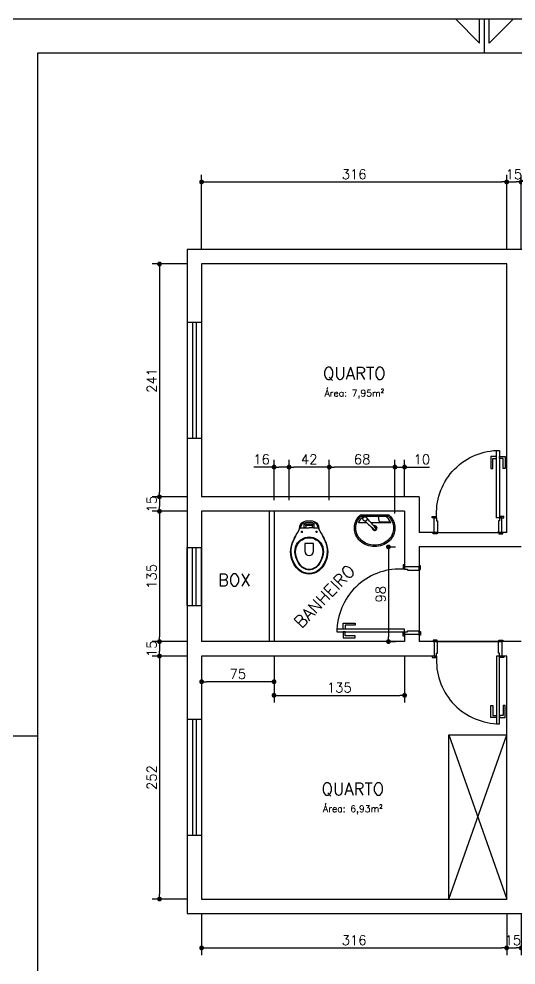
# Model space of a CAD drawing. Header units: millimetres. Extents: x -15840 to 1963, y -4880 to 875.
# Drawn here: x -14813 to -14298, y -4374 to -3395 of the extents above; entities that cross this region are included whole.
import ezdxf
from ezdxf.enums import TextEntityAlignment as Align

# ---------------------------------------------------------------- set-up
doc = ezdxf.new("R2010")
doc.units = ezdxf.units.MM
doc.header["$LTSCALE"] = 30
for name, color, linetype in [('60CL', 2, 'Continuous'), ('CONT2', 2, 'Continuous'), ('CONT6', 6, 'Continuous'), ('Pen-02', 2, 'Continuous'), ('Pen-06', 6, 'Continuous'), ('Simb', 30, 'Continuous'), ('Texto-04', 4, 'Continuous')]:
    doc.layers.add(name, color=color, linetype=linetype)
doc.styles.add('NR', font='romans.shx')
doc.dimstyles.new('ESC-50', dxfattribs={"dimtxt": 10, "dimasz": 5, "dimexe": 7.5, "dimexo": 15, "dimgap": 0.5, "dimtad": 0, "dimdec": 1, "dimzin": 9, "dimdsep": 46, "dimtxsty": 'NR', "dimblk1": 'DOT', "dimblk2": 'DOT', "dimsah": 1, "dimcen": 0.09, "dimclrd": 1, "dimclre": 2, "dimclrt": 2, "dimadec": 5, "dimazin": 0, "dimtfac": 1, "dimtdec": 1, "dimtmove": 0, "dimatfit": 3, "dimldrblk": 'DOT', "dimfxl": 7.5, "dimtvp": 0.8, "dimtolj": 1, "dimtzin": 9, "dimarcsym": 0})

# ---------------------------------------------------------------- blocks, each defined once
blk = doc.blocks.new('P70-P15')
at = {"color": 1}
blk.add_line((70, -15), (0, -15), dxfattribs=at)
at = {"color": 0}
for points in [[(2.5, 0), (5.5, 0), (5.5, 70), (2.5, 70)], [(2.5, 63.5), (-3.5, 63.5), (-3.5, 51.25), (-1.5, 51.25), (-1.5, 61.5), (2.5, 61.5)], [(5.5, 63.5), (11.5, 63.5), (11.5, 51.25), (9.5, 51.25), (9.5, 61.5), (5.5, 61.5)], [(-2, 1.5), (2, 1.5), (2, 0), (-2, 0)], [(2.5, 0), (2.5, -3), (3.5, -3), (3.5, -15), (0, -15), (0, 0)], [(72, 1.5), (68, 1.5), (68, 0), (72, 0)], [(67.5, 0), (67.5, -3), (66.5, -3), (66.5, -15), (70, -15), (70, 0)], [(3, -15), (3, -16.5), (-1, -16.5), (-1, -15)], [(67, -15), (67, -16.5), (71, -16.5), (71, -15)]]:
    blk.add_lwpolyline(points, close=True, dxfattribs=at)
blk.add_arc((2.41, 4.8), 65.27, 355.77978, 87.28376, dxfattribs=at)
blk = doc.blocks.new('A$C10AC585C')
at = {"layer": 'Pen-02'}
for p, q in [((15, 120), (0, 120)), ((0, 120), (0, 0)), ((5.5, 120), (5.5, 0)), ((9.5, 120), (9.5, 0)), ((15, 120), (15, 0)), ((15, 0), (0, 0))]:
    blk.add_line(p, q, dxfattribs=at)
blk = doc.blocks.new('A$C544860EA')
at = {"layer": 'Pen-02'}
for p, q in [((-15, 60), (0, 60)), ((-15, 0), (-15, 60)), ((-9.5, 0), (-9.5, 60)), ((-5.5, 0), (-5.5, 60)), ((0, 0), (0, 60)), ((-15, 0), (0, 0))]:
    blk.add_line(p, q, dxfattribs=at)
blk = doc.blocks.new('PIA-2')
at = {"color": 0}
for p, q in [((-9, -9), (-18.2, -9)), ((-11.7, -1.2), (-14.3, -3.7)), ((-13, -2.5), (-14.3, -3.7)), ((-13, -2.5), (-11.7, -1.2)), ((18.2, -9), (-4.1, -9)), ((4.1, -1.6), (4.9, -6.8)), ((6.3, -8.1), (16.9, -8.1)), ((1.7, -16), (0.6, -17.2)), ((1.2, -16.6), (0.6, -17.2))]:
    blk.add_line(p, q, dxfattribs=at)
blk.add_lwpolyline([(16.1, 0, -0.002445), (16.3, -0.2, -0.101579), (21.3, -7.1, -0.106878), (23, -15, -0.106878), (21.3, -22.9, -0.101579), (16.3, -29.8, -0.094885), (8.9, -34.4, -0.090639), (0, -36, -0.090639), (-8.9, -34.4, -0.094885), (-16.3, -29.8, -0.101579), (-21.3, -22.9, -0.106878), (-23, -15, -0.106878), (-21.3, -7.1, -0.101579), (-16.3, -0.2, -0.002445), (-16.1, 0)], format="xyb", close=True, dxfattribs=at)
for points in [[(-11.1, -1.5), (15.5, -1.5, -0.071228), (19.8, -7.6, -0.106878), (21.4, -14.9, -0.106878), (19.9, -22.3, -0.101579), (15.2, -28.7, -0.094885), (8.4, -32.9, -0.090639), (0, -34.5, -0.090639), (-8.4, -32.9, -0.094885), (-15.2, -28.7, -0.101579), (-19.9, -22.3, -0.106878), (-21.4, -14.9, -0.106878), (-19.8, -7.6, -0.089873), (-15.5, -1.5), (-12, -1.5)], [(-18.2, -9, -0.009707), (-18, -8.4, -0.128419), (-12.3, -1.5, -0.09704)], [(18.2, -9, 0.009707), (18, -8.4, 0.128419), (12.3, -1.5, 0.09704)]]:
    blk.add_lwpolyline(points, format="xyb", dxfattribs=at)
blk.add_lwpolyline([(1.2, -16.6), (1.7, -16)], dxfattribs=at)
for radius in [2.5, 2.4]:
    blk.add_circle((-10.9, -4.6), radius, dxfattribs=at)
for centre, radius, start, end in [((-14.1, -3.9), 0.2, 135, 225.8897), ((184.1, 200.6), 285, 225.8897, 226.1438), ((-11.6, -1.3), 0.2, 44.1103, 135), ((-216, -199.5), 285, 43.8562, 44.1103), ((184.1, 200.6), 285, 226.7805, 229.839), ((-216, -199.5), 285, 40.161, 43.2195), ((6.3, -6.6), 1.5, 188.15, 270), ((0, -15), 2.75, 171.3889, 112.7623), ((0, -15), 2.25, 179.861, 108.5168), ((0.4, -17), 0.2, 229.839, 315), ((1.6, -15.9), 0.2, 315, 40.161)]:
    blk.add_arc(centre, radius, start, end, dxfattribs=at)
blk = doc.blocks.new('VASO-1')
at = {"color": 1}
for p, q in [((-8.5, -16.3), (-6.5, -16.3)), ((-7.5, -15.2), (-7.5, -17.2)), ((8.5, -16.3), (6.5, -16.3)), ((7.5, -15.2), (7.5, -17.2))]:
    blk.add_line(p, q, dxfattribs=at)
at = {"color": 0}
for points in [[(9.94, -13.68, -0.047116), (9.93, -13.63), (9.48, -10.71, 0.305161), (4, -5.4, 0.049506), (0, -5, 0.049506), (-4, -5.4, 0.305161), (-9.48, -10.71), (-9.93, -13.63, -0.047116), (-9.93, -13.63), (-9.93, -13.63, -0.092203), (-9.97, -13.73), (-12, -17.4, 0.036783), (-13.2, -19.4, 0.0196), (-15.3, -23.4, 0.056836), (-17.8, -29.4, 0.089116), (-18.8, -39.4, 0.095425), (-15.55, -49.4, 0.091656), (-10, -55.95, 0.16072), (0, -59.4, 0.16072), (10, -55.95, 0.091656), (15.55, -49.4, 0.095425), (18.8, -39.4, 0.089116), (17.8, -29.4, 0.056836), (15.3, -23.4, 0.0196), (13.2, -19.4, 0.036783), (12, -17.4), (9.97, -13.73, -0.044891), (9.94, -13.68), (9.78, -13.41)], [(-4.5, -12.4, 0.414214), (-3.5, -11.4), (-3.5, -10.1, 0.226163), (-3.76, -9.56, -0.733322), (-3.5, -8.9), (0, -8.9), (3.5, -8.9, -0.733322), (3.76, -9.56, 0.226163), (3.5, -10.1), (3.5, -11.4, 0.414214), (4.5, -12.4)], [(-4.5, -12.4), (-8.05, -12.4, 0.291578), (-9.93, -13.63)], [(9.78, -13.41, 0.269143), (8.05, -12.4), (4.5, -12.4)]]:
    blk.add_lwpolyline(points, format="xyb", dxfattribs=at)
at = {"color": 1}
for points in [[(-5.1, -12.4), (-5.1, -9.15), (-5.1, -7.31, 0.5854), (-5.71, -6.96, 0.134872), (-8, -9.4, 0.082359), (-8.77, -12.53)], [(-5.1, -9.15, -0.414214), (-3.1, -7.15), (0, -7.15), (3.1, -7.15, -0.414214), (5.1, -9.15)], [(5.1, -12.4), (5.1, -9.15), (5.1, -7.31, -0.5854), (5.71, -6.96, -0.134872), (8, -9.4, -0.082359), (8.77, -12.53)], [(-12, -17.4), (-13.1, -19.4, 0.0204), (-15, -23.4, 0.050595), (-17.35, -29.4, 0.089432), (-18.15, -39.4, 0.098712), (-14.75, -49.4, 0.072481), (-10, -55.1, 0.182574), (0, -58.7, 0.182574), (10, -55.1, 0.072481), (14.75, -49.4, 0.098712), (18.15, -39.4, 0.089432), (17.35, -29.4, 0.050595), (15, -23.4, 0.0204), (13.1, -19.4), (12, -17.4)]]:
    blk.add_lwpolyline(points, format="xyb", dxfattribs=at)
at = {"color": 0}
for points in [[(-4.5, -12.4), (-0.01, -12.4)], [(4.5, -12.4), (0.01, -12.4)]]:
    blk.add_lwpolyline(points, dxfattribs=at)
at = {"color": 1}
blk.add_lwpolyline([(-3.5, -9.75), (0, -9.75), (3.5, -9.75)], dxfattribs=at)
at = {"color": 0}
for points in [[(12.8, -29.4, 0.278895), (0, -21.55, 0.278895), (-12.8, -29.4, 0.167831), (-14.25, -39.4, 0.098952), (-10.2, -49.4, 0.247323), (0, -55.1, 0.247323), (10.2, -49.4, 0.098952), (14.25, -39.4, 0.167831)], [(0, -28.2), (4.5, -28.2), (4.5, -36.2, -0.394755), (0, -40.6, -0.394755), (-4.5, -36.2), (-4.5, -28.2)]]:
    blk.add_lwpolyline(points, format="xyb", close=True, dxfattribs=at)
at = {"color": 1}
blk.add_lwpolyline([(11.9, -29.4, 0.264523), (0, -22.4, 0.264523), (-11.9, -29.4, 0.185303), (-13.65, -39.4, 0.106842), (-9.5, -49.4, 0.250606), (0, -54.6, 0.250606), (9.5, -49.4, 0.106842), (13.65, -39.4, 0.185303)], format="xyb", close=True, dxfattribs=at)
for centre in [(-7.5, -16.3), (7.5, -16.3)]:
    blk.add_circle(centre, 0.65, dxfattribs=at)
blk = doc.blocks.new('DOT')
at = {"color": 0, "linetype": 'ByBlock'}
blk.add_line((-0.5, 0), (-1, 0), dxfattribs=at)
at = {"color": 0, "linetype": 'ByBlock', "const_width": 0.5}
blk.add_lwpolyline([(-0.25, 0, 1), (0.25, 0, 1)], format="xyb", close=True, dxfattribs=at)
blk = doc.blocks.new('*D58')
at = {"layer": 'Defpoints', "color": 0, "transparency": 16777216}
for p in [(-14624.1, -3648.38), (-14667.73, -3889.48), (-14624.1, -3889.48)]:
    blk.add_point(p, dxfattribs=at)
at = {"layer": 'Simb', "color": 2, "lineweight": -2, "transparency": 16777216}
for p, q in [((-14639.1, -3648.38), (-14675.23, -3648.38)), ((-14639.1, -3889.48), (-14675.23, -3889.48))]:
    blk.add_line(p, q, dxfattribs=at)
at = {"layer": 'Simb', "color": 1, "lineweight": -2, "transparency": 16777216}
blk.add_line((-14667.73, -3653.38), (-14667.73, -3884.48), dxfattribs=at)
at = {"layer": 'Simb', "color": 1, "lineweight": -2, "transparency": 16777216, "xscale": 5, "yscale": 5, "zscale": 5}
for p, rotation in [((-14667.73, -3648.38), 90), ((-14667.73, -3889.48), 270)]:
    blk.add_blockref('DOT', p, dxfattribs=dict(at, rotation=rotation))
at = {"layer": 'Simb', "color": 2, "transparency": 16777216, "insert": (-14675.73, -3768.93), "char_height": 10, "attachment_point": 5, "rotation": 90, "style": 'NR'}
blk.add_mtext('\\A1;241', dxfattribs=at)
blk = doc.blocks.new('_Dot')
at = {"color": 0, "linetype": 'ByBlock', "lineweight": -2}
blk.add_line((-0.5, 0), (-1, 0), dxfattribs=at)
at = {"color": 0, "linetype": 'ByBlock', "const_width": 0.5}
blk.add_lwpolyline([(-0.25, 0, 1), (0.25, 0, 1)], format="xyb", close=True, dxfattribs=at)
blk = doc.blocks.new('*D59')
at = {"layer": 'Defpoints', "color": 0, "transparency": 16777216}
for p in [(-14624.1, -3889.48), (-14667.73, -3904.48), (-14624.1, -3904.48)]:
    blk.add_point(p, dxfattribs=at)
at = {"layer": 'Simb', "color": 2, "lineweight": -2, "transparency": 16777216}
for p, q in [((-14639.1, -3889.48), (-14675.23, -3889.48)), ((-14639.1, -3904.48), (-14675.23, -3904.48))]:
    blk.add_line(p, q, dxfattribs=at)
at = {"layer": 'Simb', "color": 1, "lineweight": -2, "transparency": 16777216}
blk.add_line((-14667.73, -3894.48), (-14667.73, -3899.48), dxfattribs=at)
at = {"layer": 'Simb', "color": 1, "lineweight": -2, "transparency": 16777216, "xscale": 5, "yscale": 5, "zscale": 5}
for p, rotation in [((-14667.73, -3889.48), 90), ((-14667.73, -3904.48), 270)]:
    blk.add_blockref('DOT', p, dxfattribs=dict(at, rotation=rotation))
at = {"layer": 'Simb', "color": 2, "transparency": 16777216, "insert": (-14675.73, -3896.98), "char_height": 10, "attachment_point": 5, "rotation": 90, "style": 'NR'}
blk.add_mtext('\\A1;15', dxfattribs=at)
blk = doc.blocks.new('*D60')
at = {"layer": 'Defpoints', "color": 0, "transparency": 16777216}
for p in [(-14624.1, -3904.48), (-14667.73, -4039.38), (-14624.1, -4039.38)]:
    blk.add_point(p, dxfattribs=at)
at = {"layer": 'Simb', "color": 2, "lineweight": -2, "transparency": 16777216}
for p, q in [((-14639.1, -3904.48), (-14675.23, -3904.48)), ((-14639.1, -4039.38), (-14675.23, -4039.38))]:
    blk.add_line(p, q, dxfattribs=at)
at = {"layer": 'Simb', "color": 1, "lineweight": -2, "transparency": 16777216}
blk.add_line((-14667.73, -3909.48), (-14667.73, -4034.38), dxfattribs=at)
at = {"layer": 'Simb', "color": 1, "lineweight": -2, "transparency": 16777216, "xscale": 5, "yscale": 5, "zscale": 5}
for p, rotation in [((-14667.73, -3904.48), 90), ((-14667.73, -4039.38), 270)]:
    blk.add_blockref('DOT', p, dxfattribs=dict(at, rotation=rotation))
at = {"layer": 'Simb', "color": 2, "transparency": 16777216, "insert": (-14675.73, -3971.93), "char_height": 10, "attachment_point": 5, "rotation": 90, "style": 'NR'}
blk.add_mtext('\\A1;135', dxfattribs=at)
blk = doc.blocks.new('*D61')
at = {"layer": 'Defpoints', "color": 0, "transparency": 16777216}
for p in [(-14624.1, -4039.38), (-14667.73, -4054.38), (-14624.1, -4054.38)]:
    blk.add_point(p, dxfattribs=at)
at = {"layer": 'Simb', "color": 2, "lineweight": -2, "transparency": 16777216}
for p, q in [((-14639.1, -4039.38), (-14675.23, -4039.38)), ((-14639.1, -4054.38), (-14675.23, -4054.38))]:
    blk.add_line(p, q, dxfattribs=at)
at = {"layer": 'Simb', "color": 1, "lineweight": -2, "transparency": 16777216}
blk.add_line((-14667.73, -4044.38), (-14667.73, -4049.38), dxfattribs=at)
at = {"layer": 'Simb', "color": 1, "lineweight": -2, "transparency": 16777216, "xscale": 5, "yscale": 5, "zscale": 5}
for p, rotation in [((-14667.73, -4039.38), 90), ((-14667.73, -4054.38), 270)]:
    blk.add_blockref('DOT', p, dxfattribs=dict(at, rotation=rotation))
at = {"layer": 'Simb', "color": 2, "transparency": 16777216, "insert": (-14675.73, -4046.88), "char_height": 10, "attachment_point": 5, "rotation": 90, "style": 'NR'}
blk.add_mtext('\\A1;15', dxfattribs=at)
blk = doc.blocks.new('*D62')
at = {"layer": 'Defpoints', "color": 0, "transparency": 16777216}
for p in [(-14624.1, -4054.38), (-14667.73, -4305.98), (-14624.1, -4305.98)]:
    blk.add_point(p, dxfattribs=at)
at = {"layer": 'Simb', "color": 2, "lineweight": -2, "transparency": 16777216}
for p, q in [((-14639.1, -4054.38), (-14675.23, -4054.38)), ((-14639.1, -4305.98), (-14675.23, -4305.98))]:
    blk.add_line(p, q, dxfattribs=at)
at = {"layer": 'Simb', "color": 1, "lineweight": -2, "transparency": 16777216}
blk.add_line((-14667.73, -4059.38), (-14667.73, -4300.98), dxfattribs=at)
at = {"layer": 'Simb', "color": 1, "lineweight": -2, "transparency": 16777216, "xscale": 5, "yscale": 5, "zscale": 5}
for p, rotation in [((-14667.73, -4054.38), 90), ((-14667.73, -4305.98), 270)]:
    blk.add_blockref('DOT', p, dxfattribs=dict(at, rotation=rotation))
at = {"layer": 'Simb', "color": 2, "transparency": 16777216, "insert": (-14675.73, -4180.18), "char_height": 10, "attachment_point": 5, "rotation": 90, "style": 'NR'}
blk.add_mtext('\\A1;252', dxfattribs=at)
blk = doc.blocks.new('*D63')
at = {"layer": 'Defpoints', "color": 0, "transparency": 16777216}
for p in [(-14624.1, -4305.98), (-14308.2, -4305.98), (-14308.2, -4356.58)]:
    blk.add_point(p, dxfattribs=at)
at = {"layer": 'Simb', "color": 2, "lineweight": -2, "transparency": 16777216}
for p, q in [((-14624.1, -4320.98), (-14624.1, -4364.08)), ((-14308.2, -4320.98), (-14308.2, -4364.08))]:
    blk.add_line(p, q, dxfattribs=at)
at = {"layer": 'Simb', "color": 1, "lineweight": -2, "transparency": 16777216}
blk.add_line((-14619.1, -4356.58), (-14313.2, -4356.58), dxfattribs=at)
at = {"layer": 'Simb', "color": 1, "lineweight": -2, "transparency": 16777216, "xscale": 5, "yscale": 5, "zscale": 5, "rotation": 180}
blk.add_blockref('DOT', (-14624.1, -4356.58), dxfattribs=at)
at = {"layer": 'Simb', "color": 1, "lineweight": -2, "transparency": 16777216, "xscale": 5, "yscale": 5, "zscale": 5}
blk.add_blockref('DOT', (-14308.2, -4356.58), dxfattribs=at)
at = {"layer": 'Simb', "color": 2, "transparency": 16777216, "insert": (-14466.15, -4348.58), "char_height": 10, "attachment_point": 5, "style": 'NR'}
blk.add_mtext('\\A1;316', dxfattribs=at)
blk = doc.blocks.new('*D64')
at = {"layer": 'Defpoints', "color": 0, "transparency": 16777216}
for p in [(-14308.2, -4305.98), (-14293.2, -4305.98), (-14293.2, -4356.58)]:
    blk.add_point(p, dxfattribs=at)
at = {"layer": 'Simb', "color": 2, "lineweight": -2, "transparency": 16777216}
for p, q in [((-14308.2, -4320.98), (-14308.2, -4364.08)), ((-14293.2, -4320.98), (-14293.2, -4364.08))]:
    blk.add_line(p, q, dxfattribs=at)
at = {"layer": 'Simb', "color": 1, "lineweight": -2, "transparency": 16777216}
blk.add_line((-14303.2, -4356.58), (-14298.2, -4356.58), dxfattribs=at)
at = {"layer": 'Simb', "color": 1, "lineweight": -2, "transparency": 16777216, "xscale": 5, "yscale": 5, "zscale": 5, "rotation": 180}
blk.add_blockref('DOT', (-14308.2, -4356.58), dxfattribs=at)
at = {"layer": 'Simb', "color": 1, "lineweight": -2, "transparency": 16777216, "xscale": 5, "yscale": 5, "zscale": 5}
blk.add_blockref('DOT', (-14293.2, -4356.58), dxfattribs=at)
at = {"layer": 'Simb', "color": 2, "transparency": 16777216, "insert": (-14301.77, -4348.58), "char_height": 10, "attachment_point": 5, "style": 'NR'}
blk.add_mtext('\\A1;15', dxfattribs=at)
blk = doc.blocks.new('*D70')
at = {"layer": 'Defpoints', "color": 0, "transparency": 16777216}
for p in [(-14308.2, -3563.47), (-14624.1, -3648.38), (-14308.2, -3648.38)]:
    blk.add_point(p, dxfattribs=at)
at = {"layer": 'Simb', "color": 2, "lineweight": -2, "transparency": 16777216}
for p, q in [((-14624.1, -3633.38), (-14624.1, -3555.97)), ((-14308.2, -3633.38), (-14308.2, -3555.97))]:
    blk.add_line(p, q, dxfattribs=at)
at = {"layer": 'Simb', "color": 1, "lineweight": -2, "transparency": 16777216}
blk.add_line((-14619.1, -3563.47), (-14313.2, -3563.47), dxfattribs=at)
at = {"layer": 'Simb', "color": 1, "lineweight": -2, "transparency": 16777216, "xscale": 5, "yscale": 5, "zscale": 5, "rotation": 180}
blk.add_blockref('DOT', (-14624.1, -3563.47), dxfattribs=at)
at = {"layer": 'Simb', "color": 1, "lineweight": -2, "transparency": 16777216, "xscale": 5, "yscale": 5, "zscale": 5}
blk.add_blockref('DOT', (-14308.2, -3563.47), dxfattribs=at)
at = {"layer": 'Simb', "color": 2, "transparency": 16777216, "insert": (-14466.15, -3555.47), "char_height": 10, "attachment_point": 5, "style": 'NR'}
blk.add_mtext('\\A1;316', dxfattribs=at)
blk = doc.blocks.new('*D71')
at = {"layer": 'Defpoints', "color": 0, "transparency": 16777216}
for p in [(-14293.2, -3563.47), (-14308.2, -3648.38), (-14293.2, -3648.38)]:
    blk.add_point(p, dxfattribs=at)
at = {"layer": 'Simb', "color": 2, "lineweight": -2, "transparency": 16777216}
for p, q in [((-14308.2, -3633.38), (-14308.2, -3555.97)), ((-14293.2, -3633.38), (-14293.2, -3555.97))]:
    blk.add_line(p, q, dxfattribs=at)
at = {"layer": 'Simb', "color": 1, "lineweight": -2, "transparency": 16777216}
blk.add_line((-14303.2, -3563.47), (-14298.2, -3563.47), dxfattribs=at)
at = {"layer": 'Simb', "color": 1, "lineweight": -2, "transparency": 16777216, "xscale": 5, "yscale": 5, "zscale": 5, "rotation": 180}
blk.add_blockref('DOT', (-14308.2, -3563.47), dxfattribs=at)
at = {"layer": 'Simb', "color": 1, "lineweight": -2, "transparency": 16777216, "xscale": 5, "yscale": 5, "zscale": 5}
blk.add_blockref('DOT', (-14293.2, -3563.47), dxfattribs=at)
at = {"layer": 'Simb', "color": 2, "transparency": 16777216, "insert": (-14300.7, -3555.47), "char_height": 10, "attachment_point": 5, "style": 'NR'}
blk.add_mtext('\\A1;15', dxfattribs=at)
blk = doc.blocks.new('*D86')
at = {"layer": 'Defpoints', "color": 0, "transparency": 16777216}
for p in [(-14549.1, -4039.38), (-14413.9, -4039.38), (-14413.9, -4095.04)]:
    blk.add_point(p, dxfattribs=at)
at = {"layer": 'Simb', "color": 2, "lineweight": -2, "transparency": 16777216}
for p, q in [((-14549.1, -4054.38), (-14549.1, -4102.54)), ((-14413.9, -4054.38), (-14413.9, -4102.54))]:
    blk.add_line(p, q, dxfattribs=at)
at = {"layer": 'Simb', "color": 1, "lineweight": -2, "transparency": 16777216}
blk.add_line((-14544.1, -4095.04), (-14418.9, -4095.04), dxfattribs=at)
at = {"layer": 'Simb', "color": 1, "lineweight": -2, "transparency": 16777216, "xscale": 5, "yscale": 5, "zscale": 5, "rotation": 180}
blk.add_blockref('DOT', (-14549.1, -4095.04), dxfattribs=at)
at = {"layer": 'Simb', "color": 1, "lineweight": -2, "transparency": 16777216, "xscale": 5, "yscale": 5, "zscale": 5}
blk.add_blockref('DOT', (-14413.9, -4095.04), dxfattribs=at)
at = {"layer": 'Simb', "color": 2, "transparency": 16777216, "insert": (-14481.5, -4087.04), "char_height": 10, "attachment_point": 5, "style": 'NR'}
blk.add_mtext('\\A1;135', dxfattribs=at)
blk = doc.blocks.new('*D87')
at = {"layer": 'Defpoints', "color": 0, "transparency": 16777216}
for p in [(-14624.1, -4039.38), (-14549.1, -4039.38), (-14624.1, -4080.94)]:
    blk.add_point(p, dxfattribs=at)
at = {"layer": 'Simb', "color": 2, "lineweight": -2, "transparency": 16777216}
for p, q in [((-14624.1, -4054.38), (-14624.1, -4088.44)), ((-14549.1, -4054.38), (-14549.1, -4088.44))]:
    blk.add_line(p, q, dxfattribs=at)
at = {"layer": 'Simb', "color": 1, "lineweight": -2, "transparency": 16777216}
blk.add_line((-14554.1, -4080.94), (-14619.1, -4080.94), dxfattribs=at)
at = {"layer": 'Simb', "color": 1, "lineweight": -2, "transparency": 16777216, "xscale": 5, "yscale": 5, "zscale": 5, "rotation": 180}
blk.add_blockref('DOT', (-14624.1, -4080.94), dxfattribs=at)
at = {"layer": 'Simb', "color": 1, "lineweight": -2, "transparency": 16777216, "xscale": 5, "yscale": 5, "zscale": 5}
blk.add_blockref('DOT', (-14549.1, -4080.94), dxfattribs=at)
at = {"layer": 'Simb', "color": 2, "transparency": 16777216, "insert": (-14586.6, -4072.94), "char_height": 10, "attachment_point": 5, "style": 'NR'}
blk.add_mtext('\\A1;75', dxfattribs=at)
blk = doc.blocks.new('*D88')
at = {"layer": 'Defpoints', "color": 0, "transparency": 16777216}
for p in [(-14413.9, -3858.66), (-14413.9, -3904.48), (-14423.9, -3921.83)]:
    blk.add_point(p, dxfattribs=at)
at = {"layer": 'Simb', "color": 1, "lineweight": -2, "transparency": 16777216}
for p, q in [((-14428.9, -3858.66), (-14433.9, -3858.66)), ((-14423.9, -3858.66), (-14413.9, -3858.66)), ((-14408.9, -3858.66), (-14388.14, -3858.66))]:
    blk.add_line(p, q, dxfattribs=at)
at = {"layer": 'Simb', "color": 2, "lineweight": -2, "transparency": 16777216}
for p, q in [((-14423.9, -3906.83), (-14423.9, -3851.16)), ((-14413.9, -3889.48), (-14413.9, -3851.16))]:
    blk.add_line(p, q, dxfattribs=at)
at = {"layer": 'Simb', "color": 1, "lineweight": -2, "transparency": 16777216, "xscale": 5, "yscale": 5, "zscale": 5}
blk.add_blockref('DOT', (-14423.9, -3858.66), dxfattribs=at)
at = {"layer": 'Simb', "color": 1, "lineweight": -2, "transparency": 16777216, "xscale": 5, "yscale": 5, "zscale": 5, "rotation": 180}
blk.add_blockref('DOT', (-14413.9, -3858.66), dxfattribs=at)
at = {"layer": 'Simb', "color": 2, "transparency": 16777216, "insert": (-14396.02, -3850.66), "char_height": 10, "attachment_point": 5, "style": 'NR'}
blk.add_mtext('\\A1;10', dxfattribs=at)
blk = doc.blocks.new('*D89')
at = {"layer": 'Defpoints', "color": 0, "transparency": 16777216}
for p in [(-14491.9, -3858.66), (-14491.9, -3908.02), (-14423.9, -3921.83)]:
    blk.add_point(p, dxfattribs=at)
at = {"layer": 'Simb', "color": 2, "lineweight": -2, "transparency": 16777216}
for p, q in [((-14491.9, -3893.02), (-14491.9, -3851.16)), ((-14423.9, -3906.83), (-14423.9, -3851.16))]:
    blk.add_line(p, q, dxfattribs=at)
at = {"layer": 'Simb', "color": 1, "lineweight": -2, "transparency": 16777216}
blk.add_line((-14428.9, -3858.66), (-14486.9, -3858.66), dxfattribs=at)
at = {"layer": 'Simb', "color": 1, "lineweight": -2, "transparency": 16777216, "xscale": 5, "yscale": 5, "zscale": 5, "rotation": 180}
blk.add_blockref('DOT', (-14491.9, -3858.66), dxfattribs=at)
at = {"layer": 'Simb', "color": 1, "lineweight": -2, "transparency": 16777216, "xscale": 5, "yscale": 5, "zscale": 5}
blk.add_blockref('DOT', (-14423.9, -3858.66), dxfattribs=at)
at = {"layer": 'Simb', "color": 2, "transparency": 16777216, "insert": (-14457.9, -3850.66), "char_height": 10, "attachment_point": 5, "style": 'NR'}
blk.add_mtext('\\A1;68', dxfattribs=at)
blk = doc.blocks.new('*D90')
at = {"layer": 'Defpoints', "color": 0, "transparency": 16777216}
for p in [(-14533.55, -3858.66), (-14533.55, -3908.02), (-14491.9, -3908.02)]:
    blk.add_point(p, dxfattribs=at)
at = {"layer": 'Simb', "color": 2, "lineweight": -2, "transparency": 16777216}
for p, q in [((-14533.55, -3893.02), (-14533.55, -3851.16)), ((-14491.9, -3893.02), (-14491.9, -3851.16))]:
    blk.add_line(p, q, dxfattribs=at)
at = {"layer": 'Simb', "color": 1, "lineweight": -2, "transparency": 16777216}
blk.add_line((-14496.9, -3858.66), (-14528.55, -3858.66), dxfattribs=at)
at = {"layer": 'Simb', "color": 1, "lineweight": -2, "transparency": 16777216, "xscale": 5, "yscale": 5, "zscale": 5, "rotation": 180}
blk.add_blockref('DOT', (-14533.55, -3858.66), dxfattribs=at)
at = {"layer": 'Simb', "color": 1, "lineweight": -2, "transparency": 16777216, "xscale": 5, "yscale": 5, "zscale": 5}
blk.add_blockref('DOT', (-14491.9, -3858.66), dxfattribs=at)
at = {"layer": 'Simb', "color": 2, "transparency": 16777216, "insert": (-14512.72, -3850.66), "char_height": 10, "attachment_point": 5, "style": 'NR'}
blk.add_mtext('\\A1;42', dxfattribs=at)
blk = doc.blocks.new('*D91')
at = {"layer": 'Defpoints', "color": 0, "transparency": 16777216}
for p in [(-14549.1, -3858.66), (-14549.1, -3908.02), (-14533.55, -3908.02)]:
    blk.add_point(p, dxfattribs=at)
at = {"layer": 'Simb', "color": 1, "lineweight": -2, "transparency": 16777216}
for p, q in [((-14549.1, -3858.66), (-14569.86, -3858.66)), ((-14538.55, -3858.66), (-14544.1, -3858.66))]:
    blk.add_line(p, q, dxfattribs=at)
at = {"layer": 'Simb', "color": 2, "lineweight": -2, "transparency": 16777216}
for p, q in [((-14549.1, -3893.02), (-14549.1, -3851.16)), ((-14533.55, -3893.02), (-14533.55, -3851.16))]:
    blk.add_line(p, q, dxfattribs=at)
at = {"layer": 'Simb', "color": 1, "lineweight": -2, "transparency": 16777216, "xscale": 5, "yscale": 5, "zscale": 5, "rotation": 180}
blk.add_blockref('DOT', (-14549.1, -3858.66), dxfattribs=at)
at = {"layer": 'Simb', "color": 1, "lineweight": -2, "transparency": 16777216, "xscale": 5, "yscale": 5, "zscale": 5}
blk.add_blockref('DOT', (-14533.55, -3858.66), dxfattribs=at)
at = {"layer": 'Simb', "color": 2, "transparency": 16777216, "insert": (-14561.98, -3850.66), "char_height": 10, "attachment_point": 5, "style": 'NR'}
blk.add_mtext('\\A1;16', dxfattribs=at)
blk = doc.blocks.new('*D57')
at = {"layer": 'Defpoints', "color": 0, "transparency": 16777216}
for p in [(-14445.67, -3941.35), (-14445.67, -4039.38), (-14430.66, -4039.38)]:
    blk.add_point(p, dxfattribs=at)
at = {"layer": 'Simb', "color": 2, "lineweight": -2, "transparency": 16777216}
for p, q in [((-14430.67, -3941.35), (-14423.16, -3941.35)), ((-14430.67, -4039.38), (-14423.16, -4039.38))]:
    blk.add_line(p, q, dxfattribs=at)
at = {"layer": 'Simb', "color": 1, "lineweight": -2, "transparency": 16777216}
blk.add_line((-14430.66, -3946.35), (-14430.66, -4034.38), dxfattribs=at)
at = {"layer": 'Simb', "color": 1, "lineweight": -2, "transparency": 16777216, "xscale": 5, "yscale": 5, "zscale": 5}
for p, rotation in [((-14430.66, -3941.35), 90), ((-14430.66, -4039.38), 270)]:
    blk.add_blockref('DOT', p, dxfattribs=dict(at, rotation=rotation))
at = {"layer": 'Simb', "color": 2, "transparency": 16777216, "insert": (-14438.66, -3990.37), "char_height": 10, "attachment_point": 5, "rotation": 90, "style": 'NR'}
blk.add_mtext('\\A1;98', dxfattribs=at)

msp = doc.modelspace()

# ---------------------------------------------------------------- linework, layer by layer
at = {"layer": '60CL'}
for p, q in [((-14336.23, -3419.61), (-14361.23, -3394.61)), ((-14336.23, -3419.61), (-14336.23, -3394.61)), ((-14331.23, -3429.61), (-14331.23, -3394.61)), ((-14326.23, -3419.61), (-14301.23, -3394.61)), ((-14326.23, -3419.61), (-14326.23, -3394.61)), ((-14918.73, -4137.11), (-14793.73, -4137.11))]:
    msp.add_line(p, q, dxfattribs=at)
at = {"layer": 'CONT2'}
msp.add_line((-14918.73, -3394.61), (-12818.73, -3394.61), dxfattribs=at)
at = {"layer": 'CONT6'}
for p, q in [((-14793.73, -3429.61), (-12853.73, -3429.61)), ((-14793.73, -4844.61), (-14793.73, -3429.61))]:
    msp.add_line(p, q, dxfattribs=at)
at = {"layer": 'Pen-06'}
for p, q in [((-13763.6, -3633.38), (-14639.1, -3633.38)), ((-14639.1, -3633.38), (-14639.1, -4320.98)), ((-14308.2, -3648.38), (-14624.1, -3648.38)), ((-14624.1, -3648.38), (-14624.1, -3889.48)), ((-14308.2, -3926.38), (-14308.2, -3648.38)), ((-14398.9, -3889.48), (-14624.1, -3889.48)), ((-14398.9, -3889.48), (-14398.9, -3926.38)), ((-14413.9, -3904.48), (-14624.1, -3904.48)), ((-14624.1, -3904.48), (-14624.1, -4039.38)), ((-14413.9, -3904.48), (-14413.9, -3964.38)), ((-14383.2, -3926.38), (-14398.9, -3926.38)), ((-14308.2, -3926.38), (-14318.2, -3926.38)), ((-14293.2, -3941.38), (-14398.9, -3941.38)), ((-14398.9, -3941.38), (-14398.9, -4039.38)), ((-14413.9, -4029.38), (-14413.9, -4039.38)), ((-14413.9, -4039.38), (-14624.1, -4039.38)), ((-14293.2, -4039.38), (-14398.9, -4039.38)), ((-14383.2, -4054.38), (-14624.1, -4054.38)), ((-14624.1, -4054.38), (-14624.1, -4305.98)), ((-14308.2, -4054.38), (-14318.2, -4054.38)), ((-14308.2, -4305.98), (-14308.2, -4054.38)), ((-14624.1, -4305.98), (-14308.2, -4305.98)), ((-14639.1, -4320.98), (-13978.7, -4320.98))]:
    msp.add_line(p, q, dxfattribs=at)
at = {"layer": 'Simb'}
for p, q in [((-14554.1, -3904.48), (-14554.1, -4039.38)), ((-14549.1, -3904.48), (-14549.1, -4039.38)), ((-14368.2, -4135.98), (-14308.2, -4135.98)), ((-14368.2, -4305.98), (-14368.2, -4135.98)), ((-14368.2, -4305.98), (-14308.2, -4135.98)), ((-14368.2, -4135.98), (-14308.2, -4305.98))]:
    msp.add_line(p, q, dxfattribs=at)

# ---------------------------------------------------------------- block references
at = {"layer": 'Pen-06'}
for p in [(-14639.1, -3828.93), (-14639.1, -4240.18)]:
    msp.add_blockref('A$C10AC585C', p, dxfattribs=at)
at = {"layer": 'Simb', "xscale": -1}
msp.add_blockref('P70-P15', (-14313.2, -3911.38), dxfattribs=at)
at = {"layer": 'Simb'}
for name, p, xscale, yscale, zscale in [('PIA-2', (-14444.9, -3908.13), 0.9130434782608715, 0.9130434782608715, 0.9130434782608715), ('VASO-1', (-14512.72, -3909.14), -1.015865993416557, 1.015865993416557, 1.015865993416557)]:
    msp.add_blockref(name, p, dxfattribs=dict(at, xscale=xscale, yscale=yscale, zscale=zscale))
msp.add_blockref('A$C544860EA', (-14624.1, -4001.93), dxfattribs=at)
for p, rotation in [((-14413.9, -4031.88), 89.99999999999997), ((-14313.2, -4054.38), 180)]:
    msp.add_blockref('P70-P15', p, dxfattribs=dict(at, rotation=rotation))

# ---------------------------------------------------------------- texts
at = {"layer": 'Texto-04', "style": 'NR'}
for s, height, p in [('QUARTO', 12.5, (-14465.94, -3762.21)), ('Área: 7,95m²', 7, (-14465.94, -3782.02)), ('BOX', 12.5, (-14590.27, -3975.58)), ('QUARTO', 12.5, (-14467.48, -4192.58)), ('Área: 6,93m²', 7, (-14467.48, -4212.39))]:
    msp.add_text(s, height=height, dxfattribs=at).set_placement(p, align=Align.MIDDLE)
msp.add_text('BANHEIRO', height=12.5, rotation=46.23475, dxfattribs=at).set_placement((-14496.85, -3992.55), align=Align.MIDDLE)

# ---------------------------------------------------------------- dimensions: what is measured, and where the dimension line sits
at = {"layer": 'Simb'}
for base, p1, p2, picture, middle in [((-14308.2, -3563.47), (-14624.1, -3648.38), (-14308.2, -3648.38), '*D70', (-14466.15, -3555.47)), ((-14549.1, -3858.66), (-14533.55, -3908.02), (-14549.1, -3908.02), '*D91', (-14561.98, -3850.66)), ((-14533.55, -3858.66), (-14491.9, -3908.02), (-14533.55, -3908.02), '*D90', (-14512.72, -3850.66)), ((-14491.9, -3858.66), (-14423.9, -3921.83), (-14491.9, -3908.02), '*D89', (-14457.9, -3850.66)), ((-14413.9, -3858.66), (-14423.9, -3921.83), (-14413.9, -3904.48), '*D88', (-14396.02, -3850.66)), ((-14624.1, -4080.94), (-14549.1, -4039.38), (-14624.1, -4039.38), '*D87', (-14586.6, -4072.94)), ((-14413.9, -4095.04), (-14549.1, -4039.38), (-14413.9, -4039.38), '*D86', (-14481.5, -4087.04)), ((-14308.2, -4356.58), (-14624.1, -4305.98), (-14308.2, -4305.98), '*D63', (-14466.15, -4348.58))]:
    dim = msp.add_linear_dim(base=base, p1=p1, p2=p2, dimstyle='ESC-50', override={"dimdec": 0}, dxfattribs=at)
    dim.commit()
    dim.dimension.update_dxf_attribs({"geometry": picture, "text_midpoint": middle})
dim = msp.add_linear_dim(base=(-14293.2, -3563.47), p1=(-14308.2, -3648.38), p2=(-14293.2, -3648.38), dimstyle='ESC-50', dxfattribs=at)
dim.commit()
dim.dimension.update_dxf_attribs({"geometry": '*D71', "text_midpoint": (-14300.7, -3563.47), "dimtype": 160})
for base, p1, p2, picture, middle in [((-14667.73, -3889.48), (-14624.1, -3648.38), (-14624.1, -3889.48), '*D58', (-14675.73, -3768.93)), ((-14667.73, -4039.38), (-14624.1, -3904.48), (-14624.1, -4039.38), '*D60', (-14675.73, -3971.93)), ((-14430.66, -4039.38), (-14445.67, -3941.35), (-14445.67, -4039.38), '*D57', (-14438.66, -3990.37)), ((-14667.73, -4305.98), (-14624.1, -4054.38), (-14624.1, -4305.98), '*D62', (-14675.73, -4180.18))]:
    dim = msp.add_linear_dim(base=base, p1=p1, p2=p2, angle=90, dimstyle='ESC-50', override={"dimdec": 0}, dxfattribs=at)
    dim.commit()
    dim.dimension.update_dxf_attribs({"geometry": picture, "text_midpoint": middle})
for base, p1, p2, picture, middle in [((-14667.73, -3904.48), (-14624.1, -3889.48), (-14624.1, -3904.48), '*D59', (-14667.73, -3896.98)), ((-14667.73, -4054.38), (-14624.1, -4039.38), (-14624.1, -4054.38), '*D61', (-14667.73, -4046.88))]:
    dim = msp.add_linear_dim(base=base, p1=p1, p2=p2, angle=90, dimstyle='ESC-50', dxfattribs=at)
    dim.commit()
    dim.dimension.update_dxf_attribs({"geometry": picture, "text_midpoint": middle, "dimtype": 160})
dim = msp.add_linear_dim(base=(-14293.2, -4356.58), p1=(-14308.2, -4305.98), p2=(-14293.2, -4305.98), dimstyle='ESC-50', override={"dimdec": 0}, dxfattribs=at)
dim.commit()
dim.dimension.update_dxf_attribs({"geometry": '*D64', "text_midpoint": (-14301.77, -4356.58), "dimtype": 160})

doc.saveas('drawing.dxf')
